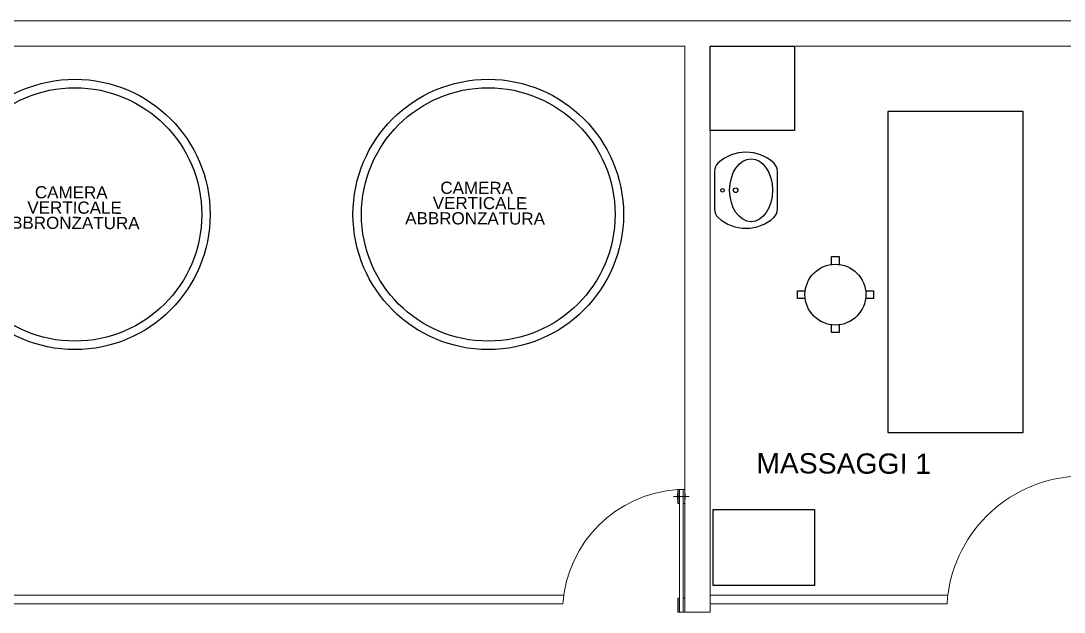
# Model space of a CAD drawing. Header units: millimetres. Extents: x 217.8 to 250.3, y 155.3 to 171.1.
# Drawn here: x 239.22 to 245.39, y 167.6 to 171.1 of the extents above; entities that cross this region are included whole.
import ezdxf

# ---------------------------------------------------------------- set-up
doc = ezdxf.new("R2010")
doc.units = ezdxf.units.MM
doc.layers.add('ARREDI_attrezzature', color=175, linetype='Continuous')
for name, color, linetype, lineweight in [('MURATURA_sezioni', 5, 'Continuous', 18), ('PORTE_infissi', 252, 'Continuous', 5), ('TESTO', 253, 'Continuous', 25), ('VETRATE', 171, 'Continuous', 9)]:
    doc.layers.add(name, color=color, linetype=linetype, lineweight=lineweight)
doc.styles.get("Standard").update_dxf_attribs({"font": 'ARIAL.TTF'})

msp = doc.modelspace()

# ---------------------------------------------------------------- linework, layer by layer
at = {"layer": 'ARREDI_attrezzature'}
for points in [[(243.7919, 170.9543), (243.7919, 170.4543), (243.2919, 170.4543), (243.2919, 170.9543)], [(245.1427, 168.6671), (245.1427, 170.5671), (244.3427, 170.5671), (244.3427, 168.6671)], [(243.9102, 167.762), (243.3102, 167.762), (243.3102, 168.212), (243.9102, 168.212)]]:
    msp.add_lwpolyline(points, close=True, dxfattribs=at)
msp.add_lwpolyline([(243.3178, 170.2135), (243.3178, 169.9898, 0.210862), (243.3396, 169.9403, 0.38759), (243.6685, 169.9403, 0.210862), (243.6903, 169.9898), (243.6903, 170.2135, 0.210862), (243.6685, 170.263, 0.38759), (243.3396, 170.263, 0.210862), (243.3178, 170.2135, 1.728725)], format="xyb", dxfattribs=at)
for points in [[(244.0106, 169.6623), (244.0106, 169.7087), (244.0556, 169.7087), (244.0556, 169.6623)], [(243.8545, 169.4612), (243.8081, 169.4612), (243.8081, 169.5062), (243.8545, 169.5062)], [(244.2117, 169.5062), (244.2581, 169.5062), (244.2581, 169.4612), (244.2117, 169.4612)], [(244.0556, 169.3051), (244.0556, 169.2587), (244.0106, 169.2587), (244.0106, 169.3051)]]:
    msp.add_lwpolyline(points, dxfattribs=at)
for centre, radius in [((239.5352, 169.9585), 0.8), ((241.98, 169.9585), 0.8), ((239.5352, 169.9585), 0.75), ((241.98, 169.9585), 0.75), ((243.3656, 170.1016), 0.0104), ((243.4432, 170.1016), 0.0137), ((244.0331, 169.4837), 0.18)]:
    msp.add_circle(centre, radius, dxfattribs=at)
msp.add_ellipse((243.5343, 170.1016), major_axis=(0, 0.1862), ratio=0.680217, dxfattribs=at)
at = {"layer": 'MURATURA_sezioni'}
for p, q in [((243.1419, 171.1043), (233.5469, 171.1043)), ((245.6419, 171.1043), (243.1419, 171.1043)), ((243.1419, 170.9543), (238.1919, 170.9543)), ((243.1419, 170.9543), (243.1419, 167.6043)), ((243.2919, 170.9543), (243.2919, 167.6043)), ((245.4919, 170.9543), (243.2919, 170.9543)), ((243.1419, 167.6043), (243.2919, 167.6043))]:
    msp.add_line(p, q, dxfattribs=at)
at = {"layer": 'PORTE_infissi'}
msp.add_line((243.1682, 168.2892), (243.0747, 168.2892), dxfattribs=at)
for points in [[(243.1097, 168.3304), (243.101, 168.3304), (243.101, 168.248), (243.1097, 168.248)], [(243.1323, 168.3304), (243.1323, 167.6043), (243.1105, 167.6043), (243.1105, 168.3304)], [(243.1331, 168.3304), (243.1419, 168.3304), (243.1419, 168.248), (243.1331, 168.248)], [(243.1097, 167.6043), (243.101, 167.6043), (243.101, 167.6867), (243.1097, 167.6867)], [(243.1331, 167.6043), (243.1419, 167.6043), (243.1419, 167.6867), (243.1331, 167.6867)]]:
    msp.add_lwpolyline(points, close=True, dxfattribs=at)
at = {"layer": 'PORTE_infissi', "const_width": 0.00436}
for points in [[(243.0984, 168.308), (243.0984, 168.2705)], [(243.1445, 168.308), (243.1445, 168.2705)]]:
    msp.add_lwpolyline(points, dxfattribs=at)
at = {"layer": 'PORTE_infissi'}
for centre, radius, end in [((245.4974, 167.6043), 0.8053, 176.44026), ((243.1469, 167.6043), 0.7271, 176.05664)]:
    msp.add_arc(centre, radius, 93.61892, end, dxfattribs=at)
at = {"layer": 'VETRATE'}
for p, q in [((238.1919, 167.7043), (242.4267, 167.7043)), ((238.1919, 167.6543), (242.4215, 167.6543)), ((243.2919, 167.7043), (244.6984, 167.7043)), ((243.2919, 167.6543), (244.6937, 167.6543))]:
    msp.add_line(p, q, dxfattribs=at)

# ---------------------------------------------------------------- texts
at = {"layer": 'TESTO'}
for s, height, p in [('CAMERA ', 0.072, (239.2984, 170.054)), ('CAMERA ', 0.072, (241.6963, 170.0807)), ('VERTICALE', 0.072, (241.6516, 169.9907)), ('VERTICALE', 0.072, (239.2537, 169.964)), ('ABBRONZATURA', 0.072, (239.0907, 169.874)), ('ABBRONZATURA', 0.072, (241.4886, 169.9007)), ('MASSAGGI 1', 0.12, (243.5649, 168.4264))]:
    msp.add_text(s, height=height, rotation=359.78047, dxfattribs=at).set_placement(p)

doc.saveas('drawing.dxf')
